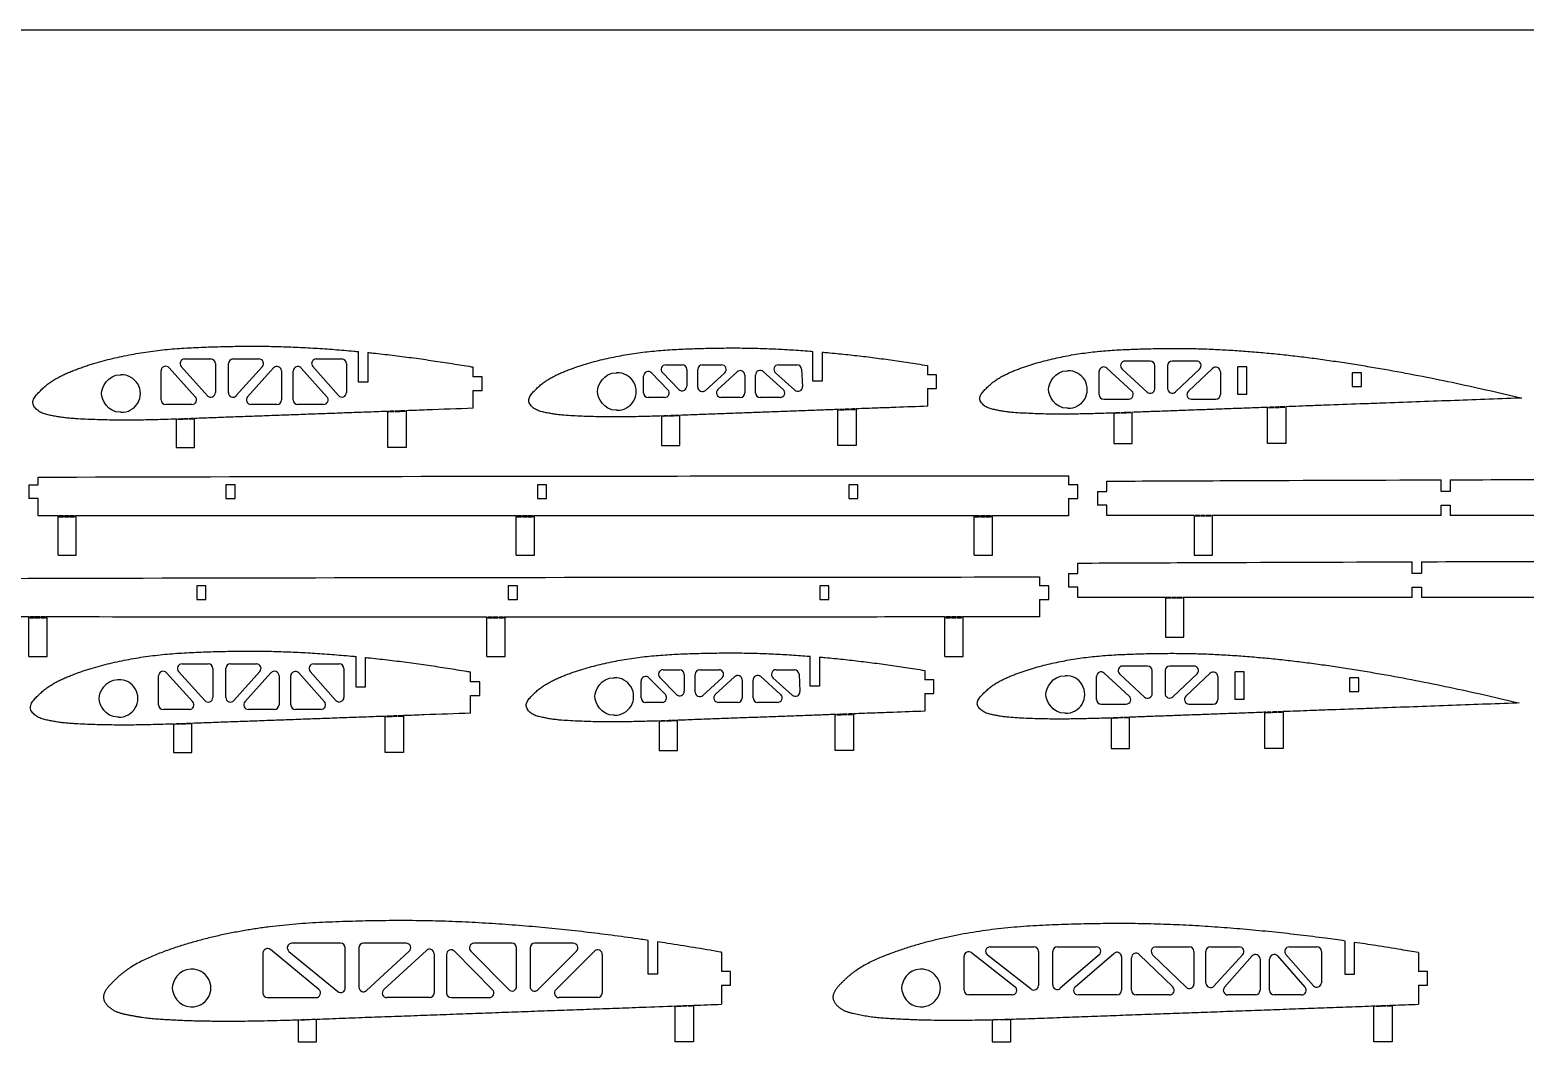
# Model space of a CAD drawing. Header units: millimetres. Extents: x -444 to 897, y -742 to 178.
# Drawn here: x 167.3 to 493.8, y -47.1 to 178.3 of the extents above; entities that cross this region are included whole.
import ezdxf

# ---------------------------------------------------------------- set-up
doc = ezdxf.new("R2010")
doc.units = ezdxf.units.MM

# ---------------------------------------------------------------- blocks, each defined once
blk = doc.blocks.new('升降舵前挡板')
at = {"color": 7, "linetype": 'Continuous', "lineweight": 25}
for p, q in [((75, 13.95), (75, 16.47)), ((77, 16.48), (77, 13.95)), ((0, 13.95), (2, 13.95)), ((0, 13.95), (0, 10.95)), ((2, 13.95), (2, 16.19)), ((77, 13.95), (75, 13.95)), ((2, 10.95), (0, 10.95)), ((2, 8.66), (2, 10.95)), ((75, 8.66), (75, 10.95)), ((75, 10.95), (77, 10.95)), ((77, 10.95), (77, 8.66)), ((21.12, 8.66), (21.12, 0)), ((21.32, 8.56), (21.32, 8.66)), ((22.32, 8.56), (21.32, 8.56)), ((22.32, 8.66), (22.32, 8.56)), ((22.52, 8.56), (22.52, 8.66)), ((23.52, 8.56), (22.52, 8.56)), ((23.52, 8.66), (23.52, 8.56)), ((23.72, 8.56), (23.72, 8.66)), ((24.72, 8.56), (23.72, 8.56)), ((24.72, 8.66), (24.72, 8.56)), ((24.92, 8.56), (24.92, 8.66)), ((25.12, 8.56), (24.92, 8.56)), ((25.12, 0), (25.12, 8.56)), ((21.12, 0), (25.12, 0))]:
    blk.add_line(p, q, dxfattribs=at)
for points, knots in [([(2, 16.19), (10.26, 16.22), (18.53, 16.26), (42.86, 16.36), (58.93, 16.42), (75, 16.47)], [0.00200002, 0.00200002, 0.00200002, 0.00200002, 0.02679485, 0.02679485, 0.07500061, 0.07500061, 0.07500061, 0.07500061]), ([(77, 16.48), (95.99, 16.55), (114.98, 16.6), (138.32, 16.67), (142.66, 16.68), (147, 16.69)], [0.07700062, 0.07700062, 0.07700062, 0.07700062, 0.13397432, 0.13397432, 0.14700094, 0.14700094, 0.14700094, 0.14700094])]:
    blk.add_open_spline(points, degree=3, knots=knots, dxfattribs=at)
for points in [[(21.12, 8.66), (14.75, 8.66), (8.37, 8.66), (2, 8.66)], [(22.32, 8.66), (21.99, 8.66), (21.66, 8.66), (21.32, 8.66)], [(23.52, 8.66), (23.19, 8.66), (22.86, 8.66), (22.52, 8.66)], [(24.72, 8.66), (24.39, 8.66), (24.06, 8.66), (23.72, 8.66)], [(75, 8.66), (58.31, 8.66), (41.62, 8.66), (24.92, 8.66)], [(121.12, 8.66), (106.42, 8.66), (91.71, 8.66), (77, 8.66)]]:
    blk.add_open_spline(points, degree=3, dxfattribs=at)
blk = doc.blocks.new('副翼前挡板')
at = {"color": 7, "linetype": 'Continuous', "lineweight": 25}
for p, q in [((2, 15.41), (2, 17.06)), ((227, 17.37), (227, 15.41)), ((0, 15.41), (2, 15.41)), ((0, 15.41), (0, 12.41)), ((45, 15.41), (43, 15.41)), ((43, 15.41), (43, 12.41)), ((45, 12.41), (45, 15.41)), ((111, 15.41), (111, 12.41)), ((113, 15.41), (111, 15.41)), ((113, 12.41), (113, 15.41)), ((181, 15.41), (179, 15.41)), ((179, 15.41), (179, 12.41)), ((181, 12.41), (181, 15.41)), ((229, 15.41), (227, 15.41)), ((229, 12.41), (229, 15.41)), ((2, 12.41), (0, 12.41)), ((2, 8.63), (2, 12.41)), ((43, 12.41), (45, 12.41)), ((111, 12.41), (113, 12.41)), ((179, 12.41), (181, 12.41)), ((227, 12.41), (227, 8.63)), ((227, 12.41), (229, 12.41)), ((6.35, 0), (6.35, 8.63)), ((6.55, 8.63), (6.55, 8.42)), ((6.55, 8.42), (7.55, 8.42)), ((7.55, 8.42), (7.55, 8.63)), ((7.75, 8.63), (7.75, 8.42)), ((7.75, 8.42), (8.75, 8.42)), ((8.75, 8.42), (8.75, 8.63)), ((8.95, 8.63), (8.95, 8.42)), ((8.95, 8.42), (9.95, 8.42)), ((9.95, 8.42), (9.95, 8.63)), ((10.15, 8.63), (10.15, 8.42)), ((10.15, 8.42), (10.35, 8.42)), ((10.35, 0), (10.35, 8.42)), ((106.35, 0), (106.35, 8.62)), ((106.55, 8.62), (106.55, 8.42)), ((106.55, 8.42), (107.55, 8.42)), ((107.55, 8.42), (107.55, 8.62)), ((107.75, 8.62), (107.75, 8.42)), ((107.75, 8.42), (108.75, 8.42)), ((108.75, 8.42), (108.75, 8.62)), ((108.95, 8.62), (108.95, 8.42)), ((108.95, 8.42), (109.95, 8.42)), ((109.95, 8.42), (109.95, 8.62)), ((110.15, 8.62), (110.15, 8.42)), ((110.15, 8.42), (110.35, 8.42)), ((110.35, 0), (110.35, 8.42)), ((206.35, 0), (206.35, 8.63)), ((206.55, 8.63), (206.55, 8.42)), ((206.55, 8.42), (207.55, 8.42)), ((207.55, 8.42), (207.55, 8.63)), ((207.75, 8.63), (207.75, 8.42)), ((207.75, 8.42), (208.75, 8.42)), ((208.75, 8.42), (208.75, 8.63)), ((208.95, 8.63), (208.95, 8.42)), ((208.95, 8.42), (209.95, 8.42)), ((209.95, 8.42), (209.95, 8.63)), ((210.15, 8.63), (210.15, 8.42)), ((210.15, 8.42), (210.35, 8.42)), ((210.35, 0), (210.35, 8.42)), ((6.35, 0), (10.35, 0)), ((106.35, 0), (110.35, 0)), ((206.35, 0), (210.35, 0))]:
    blk.add_line(p, q, dxfattribs=at)
for points, knots in [([(2, 17.06), (46.62, 17.19), (91.23, 17.26), (135.85, 17.3), (166.23, 17.33), (196.62, 17.35), (227, 17.37)], [0.002, 0.002, 0.002, 0.002, 0.1358483, 0.1358483, 0.1358483, 0.2270002, 0.2270002, 0.2270002, 0.2270002]), ([(106.35, 8.62), (89.7, 8.62), (57.63, 8.62), (25.56, 8.62), (10.15, 8.63)], [0.41265214, 0.41265214, 0.41265214, 0.41265214, 0.46260475, 0.50885214, 0.50885214, 0.50885214, 0.50885214]), ([(206.35, 8.63), (188.83, 8.62), (156.76, 8.62), (124.69, 8.62), (110.15, 8.62)], [0.31265214, 0.31265214, 0.31265214, 0.31265214, 0.36521428, 0.40885214, 0.40885214, 0.40885214, 0.40885214])]:
    blk.add_open_spline(points, degree=3, knots=knots, dxfattribs=at)
for points in [[(6.35, 8.63), (4.9, 8.63), (3.45, 8.63), (2, 8.63)], [(7.55, 8.63), (7.21, 8.63), (6.88, 8.63), (6.55, 8.63)], [(8.75, 8.63), (8.41, 8.63), (8.08, 8.63), (7.75, 8.63)], [(9.95, 8.63), (9.61, 8.63), (9.28, 8.63), (8.95, 8.63)], [(107.55, 8.62), (107.21, 8.62), (106.88, 8.62), (106.55, 8.62)], [(108.75, 8.62), (108.41, 8.62), (108.08, 8.62), (107.75, 8.62)], [(109.95, 8.62), (109.61, 8.62), (109.28, 8.62), (108.95, 8.62)], [(207.55, 8.63), (207.21, 8.63), (206.88, 8.63), (206.55, 8.63)], [(208.75, 8.63), (208.41, 8.63), (208.08, 8.63), (207.75, 8.63)], [(209.95, 8.63), (209.61, 8.63), (209.28, 8.63), (208.95, 8.63)], [(227, 8.63), (221.38, 8.63), (215.77, 8.63), (210.15, 8.63)]]:
    blk.add_open_spline(points, degree=3, dxfattribs=at)
blk = doc.blocks.new('main_wing_第八块翼肋')
at = {"color": 7, "linetype": 'Continuous', "lineweight": 25}
for p, q in [((71.11, 14.23), (71.11, 20.94)), ((73.11, 20.74), (73.11, 14.23)), ((27.99, 10.38), (27.99, 16.72)), ((29.73, 17.39), (35.46, 11.05)), ((38.1, 11.31), (32.37, 17.65)), ((33.11, 19.32), (38.84, 19.32)), ((39.84, 18.32), (39.84, 11.98)), ((42.67, 11.99), (42.67, 18.32)), ((43.67, 19.32), (49.36, 19.32)), ((50.1, 17.65), (44.41, 11.32)), ((46.84, 11.05), (52.53, 17.38)), ((54.28, 16.71), (54.28, 10.38)), ((56.85, 10.38), (56.85, 16.69)), ((58.6, 17.35), (64.2, 11.04)), ((66.71, 11.35), (61.1, 17.65)), ((61.85, 19.32), (67.45, 19.32)), ((68.45, 18.32), (68.45, 12.01)), ((96.11, 15.42), (96.11, 17.57)), ((73.11, 14.23), (71.11, 14.23)), ((98.11, 15.42), (96.11, 15.42)), ((98.11, 12.42), (98.11, 15.42)), ((96.11, 12.42), (98.11, 12.42)), ((96.11, 8.56), (96.11, 12.42)), ((34.72, 9.38), (28.99, 9.38)), ((53.28, 9.38), (47.59, 9.38)), ((63.45, 9.38), (57.85, 9.38)), ((77.49, 7.78), (77.69, 7.79)), ((77.49, 0), (77.49, 7.78)), ((77.69, 7.79), (77.69, 7.88)), ((77.89, 7.89), (77.89, 7.8)), ((77.89, 7.8), (78.89, 7.83)), ((78.89, 7.83), (78.89, 7.93)), ((79.09, 7.93), (79.09, 7.84)), ((79.09, 7.84), (80.09, 7.88)), ((80.09, 7.88), (80.09, 7.97)), ((80.29, 7.98), (80.29, 7.88)), ((80.29, 7.88), (81.29, 7.92)), ((81.29, 7.92), (81.29, 8.01)), ((81.49, 8.02), (81.49, 0)), ((31.28, 6.09), (31.28, 0)), ((31.48, 6.09), (31.28, 6.09)), ((31.48, 6.19), (31.48, 6.09)), ((31.68, 6.09), (31.68, 6.19)), ((32.68, 6.13), (31.68, 6.09)), ((32.68, 6.23), (32.68, 6.13)), ((32.88, 6.13), (32.88, 6.23)), ((33.88, 6.17), (32.88, 6.13)), ((33.88, 6.27), (33.88, 6.17)), ((34.08, 6.18), (34.08, 6.28)), ((35.08, 6.21), (34.08, 6.18)), ((35.08, 6.31), (35.08, 6.21)), ((35.28, 0), (35.28, 6.32)), ((31.28, 0), (35.28, 0)), ((81.49, 0), (77.49, 0))]:
    blk.add_line(p, q, dxfattribs=at)
for centre, radius, start, end in [((28.99, 16.72), 1, 42.0995, 180), ((33.11, 18.32), 1, 90, 222.0995), ((38.84, 18.32), 1, 0, 90), ((43.67, 18.32), 1, 90, 180), ((49.36, 18.32), 1, 318.061, 90), ((53.28, 16.71), 1, 0, 138.061), ((57.85, 16.69), 1, 41.6155, 180), ((61.85, 18.32), 1, 90, 221.6155), ((67.45, 18.32), 1, 0, 90), ((19.36, 11.78), 4.1, 268.1337, 91.8663), ((28.99, 10.38), 1, 180, 270), ((34.72, 10.38), 1, 270, 42.0995), ((38.84, 11.98), 1, 222.0995, 0), ((43.67, 11.99), 1, 180, 318.061), ((47.59, 10.38), 1, 138.061, 270), ((53.28, 10.38), 1, 270, 0), ((57.85, 10.38), 1, 180, 270), ((63.45, 10.38), 1, 270, 41.6155), ((67.45, 12.01), 1, 221.6155, 0)]:
    blk.add_arc(centre, radius, start, end, dxfattribs=at)
for points, knots in [([(31.48, 6.19), (30.62, 6.16), (29.05, 6.11), (26.78, 6.05), (24.66, 6), (22.55, 5.97), (20.43, 5.96), (18.31, 5.97), (16.2, 6), (14.08, 6.05), (11.97, 6.13), (10.21, 6.22), (8.8, 6.31), (7.74, 6.4), (6.69, 6.51), (5.64, 6.66), (4.6, 6.86), (3.57, 7.06), (2.53, 7.3), (1.71, 7.63), (1.12, 8.03), (0.72, 8.37), (0.37, 8.77), (0.09, 9.22), (-0.04, 9.74), (0.04, 10.28), (0.26, 10.76), (0.56, 11.2), (0.89, 11.61), (1.25, 12), (1.63, 12.37), (2, 12.75), (2.39, 13.11), (2.79, 13.46), (3.2, 13.79), (3.76, 14.21), (4.5, 14.7), (5.41, 15.23), (6.35, 15.72), (7.31, 16.17), (8.29, 16.58), (9.27, 16.97), (10.26, 17.34), (11.26, 17.69), (12.27, 18.02), (13.61, 18.44), (15.31, 18.92), (17.36, 19.44), (19.43, 19.91), (21.5, 20.32), (23.59, 20.69), (25.68, 21), (27.78, 21.26), (29.89, 21.47), (32.7, 21.69), (36.22, 21.88), (40.45, 22.02), (44.69, 22.11), (48.92, 22.13), (53.15, 22.07), (57.38, 21.92), (61.61, 21.7), (65.83, 21.4), (69, 21.13), (70.76, 20.97), (71.11, 20.94)], [0.3745824, 0.3745824, 0.3745824, 0.3745824, 0.3841115, 0.3919075, 0.3997036, 0.4074996, 0.4152957, 0.4230917, 0.4308878, 0.4386839, 0.4464799, 0.454276, 0.458174, 0.462072, 0.4659701, 0.4698681, 0.4737661, 0.4776641, 0.4815622, 0.4854602, 0.4874092, 0.4893582, 0.4913072, 0.4932563, 0.4952053, 0.4971543, 0.4991033, 0.5010523, 0.5030013, 0.5049503, 0.5068994, 0.5088484, 0.5107974, 0.5127464, 0.5146954, 0.5166444, 0.5205425, 0.5244405, 0.5283385, 0.5322365, 0.5361346, 0.5400326, 0.5439306, 0.5478287, 0.5517267, 0.5556247, 0.5634208, 0.5712168, 0.5790129, 0.5868089, 0.594605, 0.6024011, 0.6101971, 0.6179932, 0.6257892, 0.6413814, 0.6569735, 0.6725656, 0.6881577, 0.7037498, 0.7193419, 0.734934, 0.7505262, 0.7661183, 0.7700485, 0.7700485, 0.7700485, 0.7700485]), ([(73.11, 20.74), (73.49, 20.7), (75.28, 20.51), (78.47, 20.16), (82.67, 19.62), (86.86, 19.03), (91.04, 18.4), (94.13, 17.9), (95.81, 17.62), (96.11, 17.57)], [0.77745144, 0.77745144, 0.77745144, 0.77745144, 0.78171039, 0.7973025, 0.81289462, 0.82848673, 0.84407885, 0.85967096, 0.86299105, 0.86299105, 0.86299105, 0.86299105]), ([(19.09, 7.68), (16.36, 7.68), (14.99, 10.41), (14.99, 13.14), (16.36, 15.88), (19.09, 15.88)], [0, 0, 0, 0, 0.5, 0.5, 1, 1, 1, 1]), ([(77.69, 7.88), (76.23, 7.83), (73.36, 7.72), (69.08, 7.57), (64.85, 7.41), (60.62, 7.26), (56.39, 7.1), (52.16, 6.95), (47.93, 6.79), (43.7, 6.64), (40.18, 6.51), (37.37, 6.4), (35.97, 6.35), (35.28, 6.32)], [0.2042523, 0.2042523, 0.2042523, 0.2042523, 0.2203942, 0.2359864, 0.2515785, 0.2671706, 0.2827627, 0.2983548, 0.3139469, 0.329539, 0.3451312, 0.3529272, 0.3605847, 0.3605847, 0.3605847, 0.3605847]), ([(96.11, 8.56), (92.74, 8.44), (87.87, 8.26), (82.99, 8.08), (81.49, 8.02)], [0.1363515, 0.1363515, 0.1363515, 0.1363515, 0.1736179, 0.19025453, 0.19025453, 0.19025453, 0.19025453])]:
    blk.add_open_spline(points, degree=3, knots=knots, dxfattribs=at)
for points in [[(19.09, 15.88), (19.14, 15.88), (19.18, 15.88), (19.23, 15.87)], [(19.23, 7.68), (19.18, 7.68), (19.14, 7.68), (19.09, 7.68)], [(78.89, 7.93), (78.56, 7.91), (78.22, 7.9), (77.89, 7.89)], [(80.09, 7.97), (79.76, 7.96), (79.42, 7.95), (79.09, 7.93)], [(81.29, 8.01), (80.95, 8), (80.62, 7.99), (80.29, 7.98)], [(32.68, 6.23), (32.35, 6.22), (32.01, 6.2), (31.68, 6.19)], [(33.88, 6.27), (33.55, 6.26), (33.21, 6.25), (32.88, 6.23)], [(35.08, 6.31), (34.75, 6.3), (34.41, 6.29), (34.08, 6.28)]]:
    blk.add_open_spline(points, degree=3, dxfattribs=at)
blk = doc.blocks.new('main_wing_第九块翼肋')
at = {"color": 7, "linetype": 'Continuous', "lineweight": 25}
for p, q in [((62.02, 14.05), (62.02, 20.55)), ((64.02, 20.39), (64.02, 14.05)), ((29.89, 17.61), (33.49, 17.61)), ((34.49, 16.61), (34.49, 12.93)), ((36.89, 12.75), (36.89, 16.61)), ((37.89, 17.61), (42.1, 17.61)), ((54.53, 17.61), (58.55, 17.61)), ((59.55, 16.66), (59.76, 12.89)), ((87.02, 17.46), (87.02, 15.42)), ((25.07, 11.48), (25.07, 15.16)), ((26.78, 15.85), (30.38, 12.18)), ((32.77, 12.23), (29.18, 15.91)), ((42.77, 15.87), (38.56, 12.01)), ((41.28, 12.22), (45.5, 16.07)), ((47.17, 15.34), (47.17, 11.48)), ((49.51, 11.48), (49.51, 15.37)), ((51.18, 16.12), (55.54, 12.22)), ((58.09, 12.09), (53.87, 15.86)), ((64.02, 14.05), (62.02, 14.05)), ((89.02, 15.42), (87.02, 15.42)), ((89.02, 12.42), (89.02, 15.42)), ((29.66, 10.48), (26.07, 10.48)), ((46.17, 10.48), (41.96, 10.48)), ((54.88, 10.48), (50.51, 10.48)), ((87.02, 12.42), (89.02, 12.42)), ((87.02, 12.42), (87.02, 8.56)), ((32.81, 6.56), (32.81, 6.46)), ((33.01, 0), (33.01, 6.57)), ((67.45, 7.73), (67.65, 7.74)), ((67.45, 0), (67.45, 7.73)), ((67.65, 7.74), (67.65, 7.85)), ((67.85, 7.86), (67.85, 7.75)), ((67.85, 7.75), (68.85, 7.79)), ((68.85, 7.79), (68.85, 7.89)), ((69.05, 7.9), (69.05, 7.79)), ((69.05, 7.79), (70.05, 7.83)), ((70.05, 7.83), (70.05, 7.94)), ((70.25, 7.94), (70.25, 7.84)), ((70.25, 7.84), (71.25, 7.87)), ((71.25, 7.87), (71.25, 7.98)), ((71.45, 7.99), (71.45, 0)), ((29.22, 6.34), (29.01, 6.33)), ((29.01, 6.33), (29.01, 0)), ((29.22, 6.44), (29.22, 6.34)), ((29.42, 6.34), (29.42, 6.44)), ((30.42, 6.38), (29.42, 6.34)), ((30.42, 6.48), (30.42, 6.38)), ((30.62, 6.38), (30.62, 6.48)), ((31.61, 6.42), (30.62, 6.38)), ((31.61, 6.52), (31.61, 6.42)), ((31.81, 6.43), (31.81, 6.53)), ((32.81, 6.46), (31.81, 6.43)), ((29.01, 0), (33.01, 0)), ((71.45, 0), (67.45, 0))]:
    blk.add_line(p, q, dxfattribs=at)
for centre, radius, start, end in [((29.89, 16.61), 1, 90, 224.3753), ((33.49, 16.61), 1, 360, 90), ((37.89, 16.61), 1, 90, 180), ((42.1, 16.61), 1, 312.4704, 90), ((46.17, 15.34), 1, 360, 132.4704), ((50.51, 15.37), 1, 48.2405, 180), ((54.53, 16.61), 1, 90, 228.2405), ((58.55, 16.61), 1, 3.2405, 90), ((19.35, 11.78), 4.1, 268.1337, 91.8663), ((26.07, 15.16), 1, 44.3753, 180), ((26.07, 11.48), 1, 180, 270), ((29.66, 11.48), 1, 270, 44.3753), ((33.49, 12.93), 1, 224.3753, 0), ((37.89, 12.75), 1, 180, 312.4704), ((41.96, 11.48), 1, 132.4704, 270), ((46.17, 11.48), 1, 270, 0), ((50.51, 11.48), 1, 180, 270), ((54.88, 11.48), 1, 270, 48.2405), ((58.76, 12.83), 1, 228.2405, 3.2405)]:
    blk.add_arc(centre, radius, start, end, dxfattribs=at)
for points, knots in [([(29.22, 6.44), (28.45, 6.41), (27.03, 6.37), (24.94, 6.31), (22.97, 6.27), (21, 6.24), (19.03, 6.23), (17.06, 6.24), (15.08, 6.26), (13.11, 6.31), (11.14, 6.39), (9.17, 6.49), (7.53, 6.6), (6.23, 6.74), (5.25, 6.88), (4.28, 7.06), (3.31, 7.25), (2.35, 7.48), (1.59, 7.79), (1.04, 8.15), (0.66, 8.47), (0.33, 8.85), (0.08, 9.27), (-0.04, 9.76), (0.03, 10.25), (0.24, 10.7), (0.51, 11.12), (0.82, 11.5), (1.16, 11.86), (1.51, 12.21), (1.86, 12.55), (2.22, 12.89), (2.59, 13.21), (2.97, 13.52), (3.5, 13.92), (4.18, 14.37), (5.04, 14.87), (5.91, 15.32), (6.81, 15.74), (7.71, 16.13), (8.63, 16.49), (9.55, 16.83), (10.49, 17.16), (11.42, 17.47), (12.68, 17.86), (14.26, 18.31), (16.17, 18.79), (18.09, 19.22), (20.03, 19.61), (21.97, 19.95), (23.92, 20.24), (26.53, 20.56), (29.8, 20.85), (33.74, 21.07), (37.69, 21.2), (41.63, 21.28), (45.57, 21.3), (49.52, 21.24), (53.46, 21.1), (57.4, 20.89), (60.25, 20.69), (61.79, 20.57), (62.02, 20.55)], [0.3750134, 0.3750134, 0.3750134, 0.3750134, 0.3841115, 0.3919075, 0.3997036, 0.4074996, 0.4152957, 0.4230917, 0.4308878, 0.4386839, 0.4464799, 0.454276, 0.462072, 0.4659701, 0.4698681, 0.4737661, 0.4776641, 0.4815622, 0.4854602, 0.4874092, 0.4893582, 0.4913072, 0.4932563, 0.4952053, 0.4971543, 0.4991033, 0.5010523, 0.5030013, 0.5049503, 0.5068994, 0.5088484, 0.5107974, 0.5127464, 0.5146954, 0.5166444, 0.5205425, 0.5244405, 0.5283385, 0.5322365, 0.5361346, 0.5400326, 0.5439306, 0.5478287, 0.5517267, 0.5556247, 0.5634208, 0.5712168, 0.5790129, 0.5868089, 0.594605, 0.6024011, 0.6101971, 0.6257892, 0.6413814, 0.6569735, 0.6725656, 0.6881577, 0.7037498, 0.7193419, 0.734934, 0.7505262, 0.7532654, 0.7532654, 0.7532654, 0.7532654]), ([(64.02, 20.39), (64.44, 20.35), (66.16, 20.2), (69.19, 19.9), (73.11, 19.46), (77.02, 18.96), (80.93, 18.41), (84.26, 17.91), (86.29, 17.58), (87.02, 17.46)], [0.76119932, 0.76119932, 0.76119932, 0.76119932, 0.76611827, 0.78171039, 0.7973025, 0.81289462, 0.82848673, 0.84407885, 0.85287822, 0.85287822, 0.85287822, 0.85287822]), ([(19.08, 7.68), (16.35, 7.68), (14.98, 10.41), (14.98, 13.14), (16.35, 15.88), (19.08, 15.88)], [0, 0, 0, 0, 0.5, 0.5, 1, 1, 1, 1]), ([(67.65, 7.85), (66.56, 7.81), (64.14, 7.72), (60.42, 7.58), (56.48, 7.44), (52.54, 7.29), (48.59, 7.15), (44.65, 7.01), (40.71, 6.86), (37.43, 6.74), (34.86, 6.64), (33.61, 6.59), (33.01, 6.57)], [0.2229571, 0.2229571, 0.2229571, 0.2229571, 0.2359864, 0.2515785, 0.2671706, 0.2827627, 0.2983548, 0.3139469, 0.329539, 0.3451312, 0.3529272, 0.3599909, 0.3599909, 0.3599909, 0.3599909]), ([(87.02, 8.56), (84.72, 8.47), (81.11, 8.34), (75.92, 8.15), (73.03, 8.05), (71.45, 7.99)], [0.14633587, 0.14633587, 0.14633587, 0.14633587, 0.1736179, 0.18921001, 0.20793462, 0.20793462, 0.20793462, 0.20793462])]:
    blk.add_open_spline(points, degree=3, knots=knots, dxfattribs=at)
for points in [[(19.08, 15.88), (19.13, 15.88), (19.17, 15.88), (19.22, 15.87)], [(19.22, 7.68), (19.17, 7.68), (19.13, 7.68), (19.08, 7.68)], [(32.81, 6.56), (32.48, 6.55), (32.15, 6.54), (31.81, 6.53)], [(68.85, 7.89), (68.52, 7.88), (68.19, 7.87), (67.85, 7.86)], [(70.05, 7.94), (69.72, 7.92), (69.39, 7.91), (69.05, 7.9)], [(71.25, 7.98), (70.92, 7.97), (70.58, 7.96), (70.25, 7.94)], [(30.42, 6.48), (30.08, 6.47), (29.75, 6.45), (29.42, 6.44)], [(31.61, 6.52), (31.28, 6.51), (30.95, 6.5), (30.62, 6.48)]]:
    blk.add_open_spline(points, degree=3, dxfattribs=at)
blk = doc.blocks.new('main_wing_第十块翼肋')
at = {"color": 7, "linetype": 'Continuous', "lineweight": 25}
for p, q in [((33.15, 11.4), (27.68, 16.44)), ((37.16, 17.99), (31.7, 17.99)), ((38.16, 11.95), (38.16, 16.99)), ((40.97, 16.99), (40.97, 11.99)), ((47.26, 17.99), (41.97, 17.99)), ((50.79, 16.4), (45.5, 11.4)), ((56.26, 10.71), (56.26, 16.71)), ((58.26, 16.71), (56.26, 16.71)), ((58.26, 10.71), (58.26, 16.71)), ((26.01, 10.67), (26.01, 15.71)), ((31.02, 16.25), (36.48, 11.22)), ((42.66, 11.26), (47.95, 16.26)), ((52.48, 15.67), (52.48, 10.67)), ((81.26, 15.42), (81.26, 12.42)), ((83.26, 15.42), (81.26, 15.42)), ((83.26, 12.42), (83.26, 15.42)), ((58.26, 10.71), (56.26, 10.71)), ((81.26, 12.42), (83.26, 12.42)), ((117.74, 10.04), (118.26, 9.92)), ((118.26, 9.92), (117.74, 9.9)), ((27.01, 9.67), (32.47, 9.67)), ((29.42, 6.55), (29.22, 6.54)), ((29.22, 6.54), (29.22, 0)), ((29.42, 6.65), (29.42, 6.55)), ((29.62, 6.56), (29.62, 6.66)), ((30.62, 6.59), (29.62, 6.56)), ((30.62, 6.69), (30.62, 6.59)), ((30.82, 6.6), (30.82, 6.7)), ((31.82, 6.64), (30.82, 6.6)), ((31.82, 6.74), (31.82, 6.64)), ((32.02, 6.65), (32.02, 6.75)), ((33.02, 6.68), (32.02, 6.65)), ((33.02, 6.78), (33.02, 6.68)), ((33.22, 0), (33.22, 6.79)), ((46.19, 9.67), (51.48, 9.67)), ((62.75, 7.78), (62.95, 7.79)), ((62.75, 0), (62.75, 7.78)), ((62.95, 7.79), (62.95, 7.89)), ((63.15, 7.89), (63.15, 7.8)), ((63.15, 7.8), (64.15, 7.83)), ((64.15, 7.83), (64.15, 7.93)), ((64.35, 7.94), (64.35, 7.84)), ((64.35, 7.84), (65.35, 7.88)), ((65.35, 7.88), (65.35, 7.98)), ((65.55, 7.98), (65.55, 7.88)), ((65.55, 7.88), (66.55, 7.92)), ((66.55, 7.92), (66.55, 8.02)), ((66.75, 8.03), (66.75, 0)), ((29.22, 0), (33.22, 0)), ((66.75, 0), (62.75, 0))]:
    blk.add_line(p, q, dxfattribs=at)
for centre, radius, start, end in [((27.01, 15.71), 1, 47.3191, 180), ((31.7, 16.99), 1, 90, 227.3191), ((37.16, 16.99), 1, 0, 90), ((41.97, 16.99), 1, 90, 180), ((47.26, 16.99), 1, 313.3737, 90), ((51.48, 15.67), 1, 0, 133.3737), ((19.33, 11.78), 4.1, 268.1337, 91.8663), ((27.01, 10.67), 1, 180, 270), ((32.47, 10.67), 1, 270, 47.3191), ((37.16, 11.95), 1, 227.3191, 0), ((41.97, 11.99), 1, 180, 313.3737), ((46.19, 10.67), 1, 133.3737, 270), ((51.48, 10.67), 1, 270, 0)]:
    blk.add_arc(centre, radius, start, end, dxfattribs=at)
for points, knots in [([(29.42, 6.65), (28.79, 6.63), (27.53, 6.59), (25.65, 6.53), (23.77, 6.48), (21.89, 6.44), (20.01, 6.41), (18.13, 6.4), (16.25, 6.41), (14.37, 6.43), (12.49, 6.48), (10.61, 6.56), (8.73, 6.65), (7.16, 6.75), (5.92, 6.89), (4.99, 7.02), (4.06, 7.2), (3.14, 7.38), (2.22, 7.59), (1.49, 7.89), (0.97, 8.24), (0.61, 8.54), (0.3, 8.9), (0.05, 9.3), (-0.06, 9.76), (0.01, 10.24), (0.2, 10.67), (0.47, 11.06), (0.76, 11.42), (1.08, 11.77), (1.42, 12.1), (1.75, 12.43), (2.09, 12.75), (2.45, 13.06), (2.81, 13.36), (3.32, 13.73), (3.97, 14.17), (4.78, 14.64), (5.62, 15.07), (6.47, 15.47), (7.34, 15.84), (8.21, 16.18), (9.09, 16.51), (9.98, 16.82), (10.87, 17.12), (12.07, 17.49), (13.58, 17.92), (15.4, 18.38), (17.24, 18.79), (19.08, 19.16), (20.93, 19.49), (22.79, 19.76), (25.28, 20.07), (28.4, 20.35), (32.16, 20.55), (35.92, 20.67), (39.68, 20.75), (43.44, 20.77), (47.2, 20.72), (50.96, 20.59), (54.72, 20.39), (58.47, 20.12), (62.22, 19.81), (65.96, 19.44), (69.7, 19.02), (73.43, 18.54), (77.16, 18.02), (80.88, 17.45), (84.59, 16.85), (89.53, 16.01), (95.7, 14.87), (103.07, 13.37), (110.42, 11.77), (115.3, 10.62), (117.74, 10.04)], [0.3684742, 0.3684742, 0.3684742, 0.3684742, 0.3763154, 0.3841115, 0.3919075, 0.3997036, 0.4074996, 0.4152957, 0.4230917, 0.4308878, 0.4386839, 0.4464799, 0.454276, 0.462072, 0.4659701, 0.4698681, 0.4737661, 0.4776641, 0.4815622, 0.4854602, 0.4874092, 0.4893582, 0.4913072, 0.4932563, 0.4952053, 0.4971543, 0.4991033, 0.5010523, 0.5030013, 0.5049503, 0.5068994, 0.5088484, 0.5107974, 0.5127464, 0.5146954, 0.5166444, 0.5205425, 0.5244405, 0.5283385, 0.5322365, 0.5361346, 0.5400326, 0.5439306, 0.5478287, 0.5517267, 0.5556247, 0.5634208, 0.5712168, 0.5790129, 0.5868089, 0.594605, 0.6024011, 0.6101971, 0.6257892, 0.6413814, 0.6569735, 0.6725656, 0.6881577, 0.7037498, 0.7193419, 0.734934, 0.7505262, 0.7661183, 0.7817104, 0.7973025, 0.8128946, 0.8284867, 0.8440788, 0.859671, 0.8752631, 0.9064473, 0.9376315, 0.9688158, 1, 1, 1, 1]), ([(19.06, 7.68), (16.33, 7.68), (14.96, 10.41), (14.96, 13.14), (16.33, 15.88), (19.06, 15.88)], [0, 0, 0, 0, 0.5, 0.5, 1, 1, 1, 1]), ([(117.74, 9.9), (115.24, 9.81), (110.23, 9.62), (100.2, 9.26), (91.43, 8.93), (82.66, 8.61), (77.65, 8.43), (71.93, 8.22), (68.71, 8.1), (66.75, 8.03)], [0.0021046, 0.0021046, 0.0021046, 0.0021046, 0.0332889, 0.0644731, 0.1268416, 0.1424337, 0.1736179, 0.18921, 0.2136349, 0.2136349, 0.2136349, 0.2136349]), ([(62.95, 7.89), (62.42, 7.87), (60.64, 7.8), (57.6, 7.69), (53.84, 7.55), (50.08, 7.41), (46.32, 7.28), (42.57, 7.14), (38.81, 7), (35.69, 6.89), (33.83, 6.82), (33.22, 6.79)], [0.2293866, 0.2293866, 0.2293866, 0.2293866, 0.2359864, 0.2515785, 0.2671706, 0.2827627, 0.2983548, 0.3139469, 0.329539, 0.3451312, 0.3527226, 0.3527226, 0.3527226, 0.3527226])]:
    blk.add_open_spline(points, degree=3, knots=knots, dxfattribs=at)
for points in [[(19.06, 15.88), (19.11, 15.88), (19.15, 15.88), (19.2, 15.87)], [(19.2, 7.68), (19.15, 7.68), (19.11, 7.68), (19.06, 7.68)], [(30.62, 6.69), (30.29, 6.68), (29.95, 6.67), (29.62, 6.66)], [(31.82, 6.74), (31.49, 6.73), (31.15, 6.71), (30.82, 6.7)], [(33.02, 6.78), (32.68, 6.77), (32.35, 6.76), (32.02, 6.75)], [(64.15, 7.93), (63.82, 7.92), (63.48, 7.91), (63.15, 7.89)], [(65.35, 7.98), (65.02, 7.96), (64.68, 7.95), (64.35, 7.94)], [(66.55, 8.02), (66.22, 8.01), (65.88, 7.99), (65.55, 7.98)]]:
    blk.add_open_spline(points, degree=3, dxfattribs=at)
blk = doc.blocks.new('main_wing_第二块翼肋')
at = {"color": 7, "linetype": 'Continuous', "lineweight": 25}
for p, q in [((47.02, 11.45), (36.43, 20.17)), ((40.5, 19.78), (51.14, 11.03)), ((51.78, 21.55), (41.13, 21.55)), ((52.78, 11.8), (52.78, 20.55)), ((55.77, 20.55), (55.77, 11.96)), ((66.07, 21.55), (56.77, 21.55)), ((57.44, 11.23), (66.75, 19.81)), ((61.19, 11.42), (70.49, 20)), ((84.94, 11.39), (76.61, 19.81)), ((80.17, 19.84), (88.49, 11.42)), ((89.2, 21.55), (80.88, 21.55)), ((90.2, 12.12), (90.2, 20.55)), ((93.12, 20.55), (93.12, 12.1)), ((102.57, 21.55), (94.12, 21.55)), ((94.83, 11.39), (103.28, 19.84)), ((98.74, 11.39), (107.19, 19.84)), ((118.92, 14.79), (118.92, 22.17)), ((120.92, 21.87), (120.92, 14.79)), ((34.79, 19.39), (34.79, 10.68)), ((72.17, 19.26), (72.17, 10.68)), ((74.9, 19.11), (74.9, 10.68)), ((108.9, 19.13), (108.9, 10.68)), ((134.92, 19.58), (134.92, 15.42)), ((120.92, 14.79), (118.92, 14.79)), ((136.92, 15.42), (134.92, 15.42)), ((136.92, 12.42), (136.92, 15.42)), ((134.92, 12.42), (136.92, 12.42)), ((134.92, 12.42), (134.92, 8.23)), ((35.79, 9.68), (46.39, 9.68)), ((71.17, 9.68), (61.87, 9.68)), ((75.9, 9.68), (84.23, 9.68)), ((107.9, 9.68), (99.45, 9.68)), ((124.78, 7.75), (124.98, 7.76)), ((124.78, 0), (124.78, 7.75)), ((124.98, 7.76), (124.98, 7.86)), ((125.18, 7.87), (125.18, 7.77)), ((125.18, 7.77), (126.18, 7.8)), ((126.18, 7.8), (126.18, 7.91)), ((126.38, 7.92), (126.38, 7.81)), ((126.38, 7.81), (127.38, 7.85)), ((127.38, 7.85), (127.38, 7.95)), ((127.58, 7.96), (127.58, 7.86)), ((127.58, 7.86), (128.58, 7.89)), ((128.58, 7.89), (128.58, 8)), ((128.78, 8), (128.78, 0)), ((42.51, 4.74), (42.51, 0)), ((42.71, 4.74), (42.51, 4.74)), ((42.71, 4.84), (42.71, 4.74)), ((42.91, 4.75), (42.91, 4.85)), ((43.91, 4.78), (42.91, 4.75)), ((43.91, 4.88), (43.91, 4.78)), ((44.11, 4.79), (44.11, 4.89)), ((45.11, 4.82), (44.11, 4.79)), ((45.11, 4.92), (45.11, 4.82)), ((45.31, 4.83), (45.31, 4.93)), ((46.31, 4.87), (45.31, 4.83)), ((46.31, 4.97), (46.31, 4.87)), ((46.51, 0), (46.51, 4.97)), ((42.51, 0), (46.51, 0)), ((128.78, 0), (124.78, 0))]:
    blk.add_line(p, q, dxfattribs=at)
for centre, radius, start, end in [((35.79, 19.39), 1, 50.5804, 180), ((41.13, 20.55), 1, 90, 230.5804), ((51.78, 20.55), 1, 360, 90), ((56.77, 20.55), 1, 90, 180), ((66.07, 20.55), 1, 312.6787, 90), ((71.17, 19.26), 1, 360, 132.6978), ((75.9, 19.11), 1, 44.6375, 180), ((80.88, 20.55), 1, 90, 224.6375), ((89.2, 20.55), 1, 360, 90), ((94.12, 20.55), 1, 90, 180), ((102.57, 20.55), 1, 315, 90), ((107.9, 19.13), 1, 360, 135), ((19.36, 11.78), 4.1, 268.1337, 91.8663), ((35.79, 10.68), 1, 180, 270), ((46.39, 10.68), 1, 270, 50.5804), ((51.78, 11.8), 1, 230.5804, 0), ((56.77, 11.96), 1, 180, 312.6787), ((61.87, 10.68), 1, 132.6978, 270), ((71.17, 10.68), 1, 270, 0), ((75.9, 10.68), 1, 180, 270), ((84.23, 10.68), 1, 270, 44.6375), ((89.2, 12.12), 1, 224.6375, 0), ((94.12, 12.1), 1, 180, 315), ((99.45, 10.68), 1, 135, 270), ((107.9, 10.68), 1, 270, 0)]:
    blk.add_arc(centre, radius, start, end, dxfattribs=at)
for points, knots in [([(118.92, 22.17), (118.41, 22.25), (115.98, 22.6), (111.62, 23.2), (105.85, 23.93), (100.07, 24.57), (94.29, 25.13), (88.49, 25.6), (82.69, 25.99), (76.88, 26.28), (71.07, 26.46), (66.22, 26.51), (62.35, 26.49), (59.44, 26.46), (56.53, 26.4), (53.63, 26.32), (50.72, 26.22), (47.82, 26.1), (44.91, 25.94), (42.01, 25.73), (39.12, 25.47), (36.23, 25.15), (33.35, 24.75), (30.48, 24.28), (27.62, 23.74), (24.78, 23.14), (22.42, 22.57), (20.55, 22.07), (19.15, 21.68), (17.76, 21.27), (16.37, 20.83), (14.99, 20.37), (13.62, 19.88), (12.26, 19.37), (10.91, 18.83), (9.58, 18.25), (8.27, 17.62), (6.99, 16.93), (5.95, 16.31), (5.14, 15.76), (4.56, 15.34), (3.98, 14.89), (3.43, 14.42), (2.9, 13.92), (2.37, 13.42), (1.86, 12.9), (1.36, 12.38), (0.96, 11.92), (0.67, 11.53), (0.47, 11.23), (0.29, 10.91), (0.15, 10.58), (0.04, 10.23), (0, 9.99), (0, 9.87)], [0.3383039, 0.3383039, 0.3383039, 0.3383039, 0.3466066, 0.3777206, 0.4088346, 0.4399486, 0.4710625, 0.5021765, 0.5332905, 0.5644044, 0.5955184, 0.6266324, 0.6421894, 0.6577463, 0.6733033, 0.6888603, 0.7044173, 0.7199743, 0.7355313, 0.7510882, 0.7666452, 0.7822022, 0.7977592, 0.8133162, 0.8288732, 0.8444302, 0.8599871, 0.8677656, 0.8755441, 0.8833226, 0.8911011, 0.8988796, 0.9066581, 0.9144366, 0.9222151, 0.9299936, 0.9377721, 0.9455506, 0.953329, 0.9572183, 0.9611075, 0.9649968, 0.968886, 0.9727753, 0.9766645, 0.9805538, 0.984443, 0.9883323, 0.9902769, 0.9922215, 0.9941661, 0.9961108, 0.9980554, 1, 1, 1, 1]), ([(134.92, 19.58), (134.81, 19.6), (132.8, 19.95), (128.87, 20.62), (124.31, 21.35), (121.66, 21.76), (120.92, 21.87)], [0.25157232, 0.25157232, 0.25157232, 0.25157232, 0.25326474, 0.28437871, 0.31549268, 0.32748298, 0.32748298, 0.32748298, 0.32748298]), ([(19.1, 15.88), (16.36, 15.88), (15, 13.14), (15, 10.41), (16.36, 7.68), (19.1, 7.68)], [0, 0, 0, 0, 0.5, 0.5, 1, 1, 1, 1]), ([(0, 9.87), (-0.01, 9.63), (0.06, 9.15), (0.39, 8.52), (0.84, 7.96), (1.36, 7.48), (1.94, 7.06), (2.57, 6.72), (3.23, 6.46), (3.91, 6.25), (4.6, 6.09), (5.3, 5.95), (6, 5.81), (6.7, 5.67), (7.4, 5.55), (8.1, 5.43), (8.8, 5.33), (9.74, 5.21), (10.92, 5.1), (12.34, 4.99), (13.76, 4.9), (15.18, 4.83), (16.61, 4.76), (18.03, 4.7), (19.45, 4.65), (20.87, 4.62), (22.29, 4.59), (24.19, 4.56), (26.56, 4.54), (29.41, 4.55), (32.25, 4.58), (35.1, 4.63), (37.94, 4.7), (40.48, 4.77), (42.07, 4.82), (42.71, 4.84)], [0, 0, 0, 0, 0.0038897, 0.0077793, 0.011669, 0.0155587, 0.0194483, 0.023338, 0.0272277, 0.0311173, 0.035007, 0.0388966, 0.0427863, 0.046676, 0.0505656, 0.0544553, 0.058345, 0.0622346, 0.070014, 0.0777933, 0.0855726, 0.093352, 0.1011313, 0.1089106, 0.1166899, 0.1244693, 0.1322486, 0.1400279, 0.1555866, 0.1711452, 0.1867039, 0.2022626, 0.2178212, 0.2333799, 0.2439047, 0.2439047, 0.2439047, 0.2439047]), ([(46.51, 4.97), (47.44, 5.01), (49.33, 5.08), (52.16, 5.19), (55.01, 5.3), (57.85, 5.4), (60.69, 5.51), (63.54, 5.61), (66.38, 5.71), (69.22, 5.82), (73.02, 5.96), (77.76, 6.13), (83.44, 6.34), (89.13, 6.55), (94.82, 6.76), (100.51, 6.97), (106.19, 7.17), (111.88, 7.38), (118.14, 7.61), (122.51, 7.77), (124.98, 7.86)], [0.2646618, 0.2646618, 0.2646618, 0.2646618, 0.2800559, 0.2956145, 0.3111732, 0.3267318, 0.3422905, 0.3578491, 0.3734078, 0.3889665, 0.4045251, 0.4356424, 0.4667598, 0.4978771, 0.5289944, 0.5601117, 0.591229, 0.6223463, 0.6534637, 0.6940459, 0.6940459, 0.6940459, 0.6940459])]:
    blk.add_open_spline(points, degree=3, knots=knots, dxfattribs=at)
for points in [[(19.23, 15.87), (19.19, 15.88), (19.14, 15.88), (19.1, 15.88)], [(19.1, 7.68), (19.14, 7.68), (19.19, 7.68), (19.23, 7.68)], [(125.18, 7.87), (125.52, 7.88), (125.85, 7.9), (126.18, 7.91)], [(126.38, 7.92), (126.72, 7.93), (127.05, 7.94), (127.38, 7.95)], [(127.58, 7.96), (127.92, 7.97), (128.25, 7.98), (128.58, 8)], [(128.78, 8), (130.83, 8.08), (132.87, 8.15), (134.92, 8.23)], [(42.91, 4.85), (43.24, 4.86), (43.58, 4.87), (43.91, 4.88)], [(44.11, 4.89), (44.44, 4.9), (44.78, 4.91), (45.11, 4.92)], [(45.31, 4.93), (45.64, 4.94), (45.98, 4.96), (46.31, 4.97)]]:
    blk.add_open_spline(points, degree=3, dxfattribs=at)
blk = doc.blocks.new('main_wing_第三块翼肋')
at = {"color": 7, "linetype": 'Continuous', "lineweight": 25}
for p, q in [((34.34, 20.77), (43.85, 20.77)), ((44.85, 19.77), (44.85, 12.33)), ((47.98, 12.46), (47.98, 19.77)), ((48.98, 20.77), (57.46, 20.77)), ((70.49, 20.77), (77.8, 20.77)), ((78.8, 19.77), (78.8, 12.65)), ((81.43, 12.86), (81.43, 19.77)), ((82.43, 20.77), (88.72, 20.77)), ((99.66, 20.77), (105.65, 20.77)), ((106.65, 19.77), (106.65, 12.94)), ((111.82, 14.73), (111.82, 22.04)), ((113.82, 21.75), (113.82, 14.73)), ((28.64, 11.28), (28.64, 18.71)), ((30.25, 19.5), (39.76, 12.07)), ((43.24, 11.55), (33.73, 18.98)), ((58.11, 19.01), (49.63, 11.71)), ((52.87, 12.04), (61.35, 19.34)), ((63.01, 18.58), (63.01, 11.28)), ((65.19, 11.28), (65.19, 18.4)), ((66.89, 19.11), (74.2, 12)), ((77.1, 11.93), (69.79, 19.05)), ((89.46, 19.09), (83.16, 12.19)), ((85.47, 11.94), (91.49, 18.78)), ((93.24, 18.12), (93.24, 11.28)), ((95.32, 11.28), (95.32, 18.11)), ((97.07, 18.77), (103.06, 11.94)), ((104.9, 12.28), (98.91, 19.11)), ((127.82, 19.51), (127.82, 15.42)), ((113.82, 14.73), (111.82, 14.73)), ((129.82, 15.42), (127.82, 15.42)), ((129.82, 12.42), (129.82, 15.42)), ((39.15, 10.28), (29.64, 10.28)), ((62.01, 10.28), (53.53, 10.28)), ((73.5, 10.28), (66.19, 10.28)), ((92.24, 10.28), (86.22, 10.28)), ((102.31, 10.28), (96.32, 10.28)), ((127.82, 12.42), (129.82, 12.42)), ((127.82, 12.42), (127.82, 8.23)), ((118.12, 7.78), (118.32, 7.79)), ((118.12, 0), (118.12, 7.78)), ((118.32, 7.79), (118.32, 7.88)), ((118.52, 7.89), (118.52, 7.79)), ((118.52, 7.79), (119.52, 7.83)), ((119.52, 7.83), (119.52, 7.92)), ((119.72, 7.93), (119.72, 7.84)), ((119.72, 7.84), (120.72, 7.87)), ((120.72, 7.87), (120.72, 7.97)), ((120.92, 7.98), (120.92, 7.88)), ((120.92, 7.88), (121.92, 7.92)), ((121.92, 7.92), (121.92, 8.01)), ((122.12, 8.02), (122.12, 0)), ((34.96, 4.77), (34.75, 4.76)), ((34.75, 4.76), (34.75, 0)), ((34.96, 4.87), (34.96, 4.77)), ((35.16, 4.77), (35.16, 4.87)), ((36.16, 4.8), (35.16, 4.77)), ((36.16, 4.9), (36.16, 4.8)), ((36.36, 4.8), (36.36, 4.9)), ((37.36, 4.83), (36.36, 4.8)), ((37.36, 4.93), (37.36, 4.83)), ((37.56, 4.84), (37.56, 4.94)), ((38.56, 4.86), (37.56, 4.84)), ((38.56, 4.86), (38.56, 4.96)), ((38.75, 4.97), (38.75, 0)), ((34.75, 0), (38.75, 0)), ((122.12, 0), (118.12, 0))]:
    blk.add_line(p, q, dxfattribs=at)
for centre, radius, start, end in [((29.64, 18.71), 1, 51.9905, 180), ((34.34, 19.77), 1, 90, 231.9905), ((43.85, 19.77), 1, 0, 90), ((48.98, 19.77), 1, 90, 180), ((57.46, 19.77), 1, 310.7272, 90), ((70.49, 19.77), 1, 90, 225.7797), ((77.8, 19.77), 1, 0, 90), ((82.43, 19.77), 1, 90, 180), ((88.72, 19.77), 1, 317.6257, 90), ((99.66, 19.77), 1, 90, 221.2659), ((105.65, 19.77), 1, 0, 90), ((62.01, 18.58), 1, 0, 130.7272), ((66.19, 18.4), 1, 45.7797, 180), ((92.24, 18.12), 1, 0, 138.601), ((96.32, 18.11), 1, 41.2659, 180), ((19.35, 11.78), 4.1, 268.1337, 91.8663), ((29.64, 11.28), 1, 180, 270), ((39.15, 11.28), 1, 270, 51.9905), ((43.85, 12.33), 1, 231.9905, 0), ((48.98, 12.46), 1, 180, 310.7272), ((53.53, 11.28), 1, 130.7272, 270), ((62.01, 11.28), 1, 270, 0), ((66.19, 11.28), 1, 180, 270), ((73.5, 11.28), 1, 270, 45.7797), ((77.8, 12.65), 1, 225.7797, 0), ((82.43, 12.86), 1, 180, 317.6257), ((86.22, 11.28), 1, 138.601, 270), ((92.24, 11.28), 1, 270, 0), ((96.32, 11.28), 1, 180, 270), ((102.31, 11.28), 1, 270, 41.2659), ((105.65, 12.94), 1, 221.2659, 0)]:
    blk.add_arc(centre, radius, start, end, dxfattribs=at)
for points, knots in [([(111.82, 22.04), (110.39, 22.25), (107.12, 22.7), (102.01, 23.34), (96.48, 23.96), (90.95, 24.5), (85.4, 24.96), (79.85, 25.34), (74.3, 25.62), (68.74, 25.8), (63.17, 25.87), (57.61, 25.83), (52.98, 25.73), (49.27, 25.61), (46.49, 25.49), (43.71, 25.35), (40.94, 25.16), (38.17, 24.92), (35.4, 24.63), (32.64, 24.26), (29.89, 23.83), (27.16, 23.33), (24.44, 22.76), (21.73, 22.13), (19.04, 21.42), (16.37, 20.63), (14.17, 19.89), (12.43, 19.26), (11.13, 18.75), (9.85, 18.22), (8.59, 17.64), (7.34, 17.01), (6.13, 16.33), (5.16, 15.7), (4.4, 15.16), (3.86, 14.73), (3.33, 14.28), (2.81, 13.81), (2.31, 13.33), (1.82, 12.84), (1.34, 12.34), (0.88, 11.81), (0.47, 11.25), (0.25, 10.84), (0.16, 10.63)], [0.353493, 0.353493, 0.353493, 0.353493, 0.3777325, 0.4088459, 0.4399593, 0.4710726, 0.502186, 0.5332994, 0.5644128, 0.5955261, 0.6266395, 0.6577529, 0.6888663, 0.7044229, 0.7199796, 0.7355363, 0.751093, 0.7666497, 0.7822064, 0.7977631, 0.8133198, 0.8288764, 0.8444331, 0.8599898, 0.8755465, 0.8911032, 0.9066599, 0.9144382, 0.9222166, 0.9299949, 0.9377733, 0.9455516, 0.9533299, 0.9611083, 0.9649975, 0.9688866, 0.9727758, 0.976665, 0.9805541, 0.9844433, 0.9883325, 0.9922217, 0.9961108, 1, 1, 1, 1]), ([(127.82, 19.51), (126.56, 19.73), (123.47, 20.25), (118.8, 21.01), (115.39, 21.52), (113.82, 21.75)], [0.26288949, 0.26288949, 0.26288949, 0.26288949, 0.28439239, 0.31550576, 0.34219029, 0.34219029, 0.34219029, 0.34219029]), ([(19.08, 15.88), (16.35, 15.88), (14.98, 13.14), (14.98, 10.41), (16.35, 7.68), (19.08, 7.68)], [0, 0, 0, 0, 0.5, 0.5, 1, 1, 1, 1]), ([(0.16, 10.63), (0.12, 10.52), (0.04, 10.3), (-0.02, 9.97), (-0.02, 9.62), (0.06, 9.17), (0.31, 8.65), (0.73, 8.1), (1.23, 7.63), (1.78, 7.22), (2.38, 6.88), (3.01, 6.62), (3.67, 6.42), (4.34, 6.25), (5.01, 6.12), (5.91, 5.94), (7.03, 5.72), (8.39, 5.51), (9.75, 5.35), (11.12, 5.23), (12.49, 5.14), (13.86, 5.07), (15.23, 5), (16.61, 4.94), (17.98, 4.88), (19.81, 4.83), (22.1, 4.78), (24.84, 4.75), (27.59, 4.75), (30.34, 4.78), (32.79, 4.82), (34.33, 4.85), (34.96, 4.87)], [0, 0, 0, 0, 0.0019449, 0.0038897, 0.0058346, 0.0077795, 0.0116692, 0.015559, 0.0194487, 0.0233384, 0.0272282, 0.0311179, 0.0350076, 0.0388974, 0.0427871, 0.0466769, 0.0544563, 0.0622358, 0.0700153, 0.0777948, 0.0855742, 0.0933537, 0.1011332, 0.1089127, 0.1166921, 0.1244716, 0.1400306, 0.1555895, 0.1711485, 0.1867074, 0.2022664, 0.2128853, 0.2128853, 0.2128853, 0.2128853]), ([(38.75, 4.97), (39.61, 5), (41.38, 5.05), (44.06, 5.15), (46.81, 5.25), (49.55, 5.35), (52.3, 5.46), (55.04, 5.56), (57.79, 5.66), (60.53, 5.76), (63.28, 5.86), (66.02, 5.96), (69.68, 6.09), (74.26, 6.26), (79.74, 6.46), (85.23, 6.66), (90.72, 6.87), (96.21, 7.07), (101.7, 7.27), (107.19, 7.47), (112.73, 7.67), (116.44, 7.81), (118.32, 7.88)], [0.2343952, 0.2343952, 0.2343952, 0.2343952, 0.2489432, 0.2645022, 0.2800611, 0.2956201, 0.311179, 0.326738, 0.342297, 0.3578559, 0.3734149, 0.3889738, 0.4045328, 0.4356507, 0.4667686, 0.4978865, 0.5290044, 0.5601223, 0.5912402, 0.6223581, 0.653476, 0.6854316, 0.6854316, 0.6854316, 0.6854316])]:
    blk.add_open_spline(points, degree=3, knots=knots, dxfattribs=at)
for points in [[(19.21, 15.87), (19.17, 15.88), (19.12, 15.88), (19.08, 15.88)], [(19.08, 7.68), (19.12, 7.68), (19.17, 7.68), (19.21, 7.68)], [(118.52, 7.89), (118.85, 7.9), (119.18, 7.91), (119.52, 7.92)], [(119.72, 7.93), (120.05, 7.94), (120.38, 7.96), (120.72, 7.97)], [(120.92, 7.98), (121.25, 7.99), (121.58, 8), (121.92, 8.01)], [(122.12, 8.02), (124.02, 8.09), (125.92, 8.16), (127.82, 8.23)], [(35.16, 4.87), (35.49, 4.88), (35.82, 4.89), (36.16, 4.9)], [(36.36, 4.9), (36.69, 4.91), (37.02, 4.92), (37.36, 4.93)], [(37.56, 4.94), (37.89, 4.94), (38.22, 4.95), (38.56, 4.96)]]:
    blk.add_open_spline(points, degree=3, dxfattribs=at)

msp = doc.modelspace()

# ---------------------------------------------------------------- linework, layer by layer
msp.add_lwpolyline([(-23.25, 178.29), (896.75, 178.29), (896.75, -741.71), (-23.25, -741.71)], close=True)

# ---------------------------------------------------------------- block references
at = {"color": 7, "linetype": 'Continuous'}
for name, p in [('main_wing_第八块翼肋', (167.97, 87.1)), ('main_wing_第九块翼肋', (276.23, 87.54)), ('main_wing_第十块翼肋', (374.74, 87.97)), ('副翼前挡板', (167.1, 63.56)), ('升降舵前挡板', (400.41, 63.56)), ('升降舵前挡板', (394.1, 45.66)), ('副翼前挡板', (160.74, 41.45)), ('main_wing_第八块翼肋', (167.42, 20.51)), ('main_wing_第九块翼肋', (275.68, 20.94)), ('main_wing_第十块翼肋', (374.19, 21.38)), ('main_wing_第二块翼肋', (183.38, -42.73)), ('main_wing_第三块翼肋', (342.64, -42.73))]:
    msp.add_blockref(name, p, dxfattribs=at)

doc.saveas('drawing.dxf')
